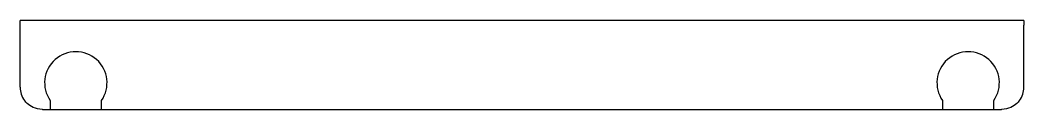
# Model space of a CAD drawing. Header units: millimetres. Extents: x -212 to 12, y -10 to 10.
import ezdxf

# ---------------------------------------------------------------- set-up
doc = ezdxf.new("R2010")
doc.units = ezdxf.units.MM

msp = doc.modelspace()

# ---------------------------------------------------------------- linework, layer by layer
for p, q in [((12.5, 10), (-212.5, 10)), ((-212.5, 9), (-212.5, 10)), ((12.5, 10), (12.5, 9)), ((12.5, -5), (12.5, 9)), ((-212.5, -5), (-212.5, 9)), ((-5.74, -8), (-5.74, -10)), ((-207.5, -10), (7.5, -10))]:
    msp.add_line(p, q)
for points in [[(-194.26, -10), (-194.26, -8, 1.914854), (-205.74, -8), (-205.74, -10)], [(5.74, -10), (5.74, -8, 1.914854), (-5.74, -8)]]:
    msp.add_lwpolyline(points, format="xyb")
for centre, start, end in [((-207.5, -5), 180, 216.8699), ((7.5, -5), 323.1301, 0)]:
    msp.add_arc(centre, 5, start, end)
for points, knots in [([(-207.5, -10), (-207.5, -10), (-207.51, -10), (-208.23, -10), (-208.92, -9.84), (-210.09, -9.32), (-210.55, -9), (-211.14, -8.44), (-211.33, -8.23), (-211.5, -8)], [-0.0008988, -0.0008988, -0.0008988, -0.0008988, 0, 0, 0.2549542, 0.2549542, 0.4663236, 0.4663236, 0.577099, 0.577099, 0.577099, 0.577099]), ([(11.5, -8), (11.33, -8.23), (11.14, -8.44), (10.55, -9), (10.09, -9.32), (8.93, -9.84), (8.23, -10), (7.51, -10), (7.5, -10), (7.5, -10)], [0, 0, 0, 0, 0.0855358, 0.0855358, 0.2487687, 0.2487687, 0.4456938, 0.4456938, 0.446388, 0.446388, 0.446388, 0.446388])]:
    msp.add_open_spline(points, degree=3, knots=knots)

doc.saveas('drawing.dxf')
